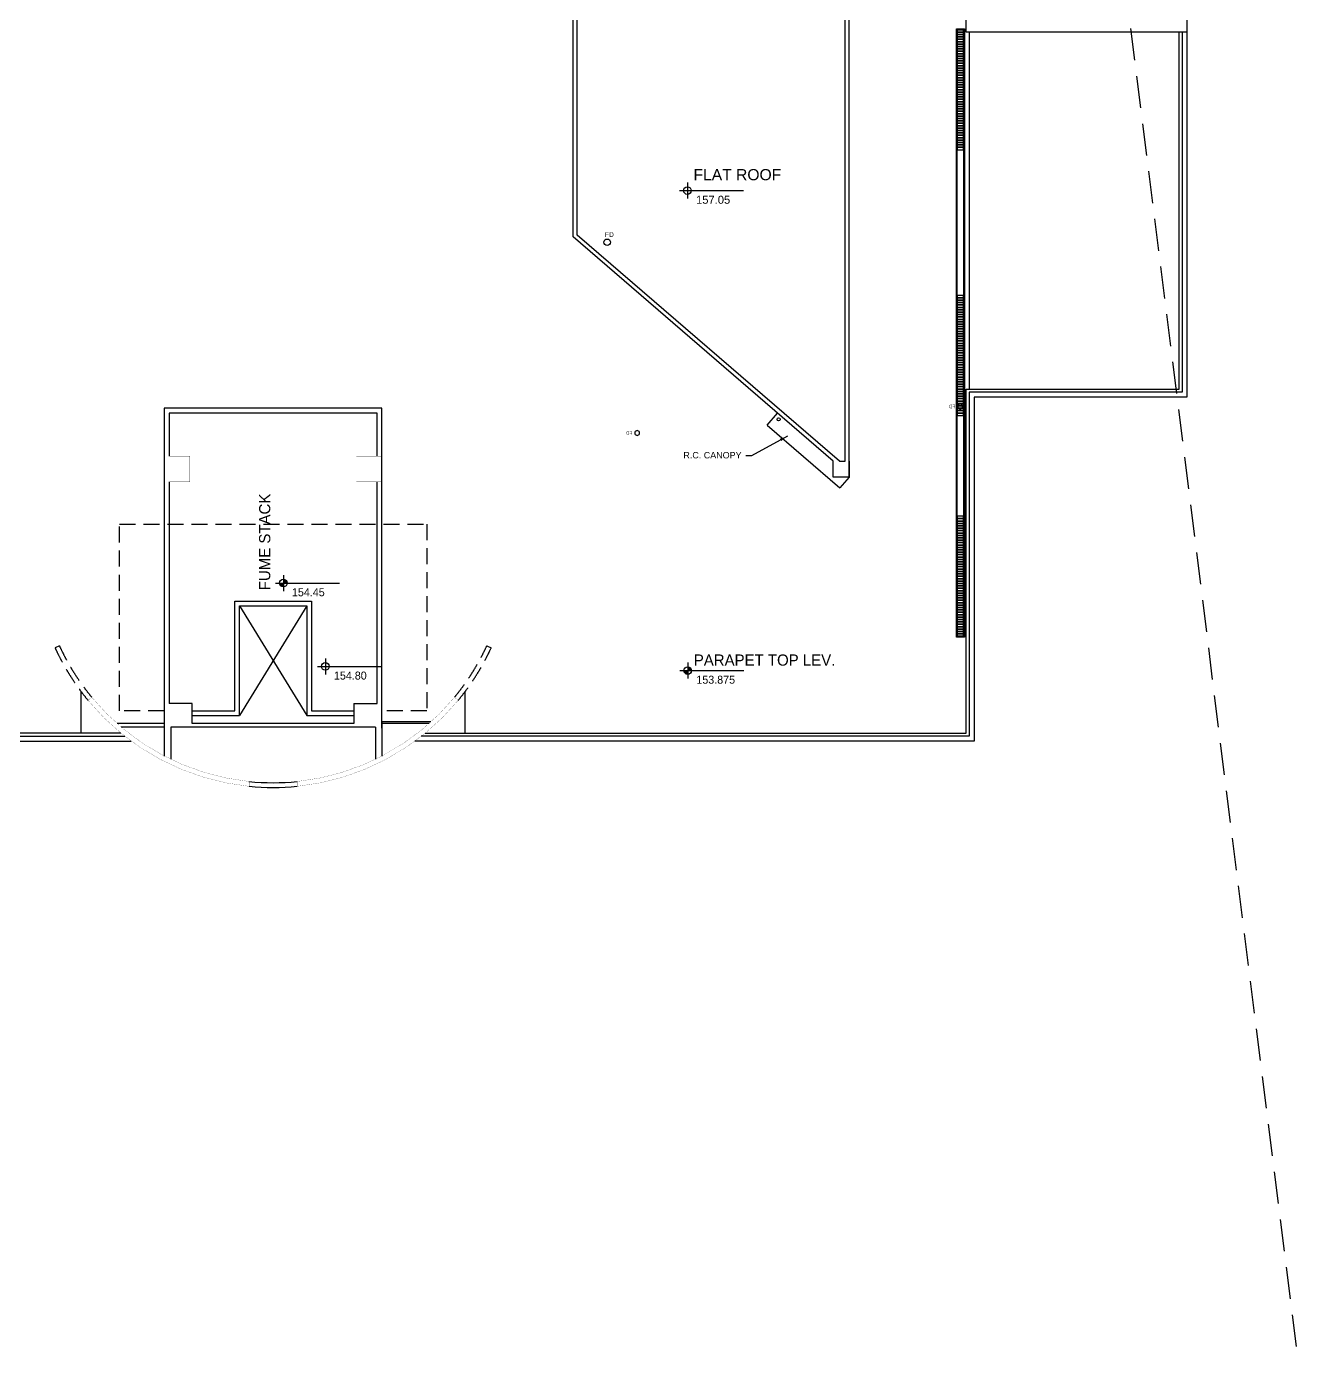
# Model space of a CAD drawing. Header units: millimetres. Extents: x -68474 to 329073, y -131063 to 73864.
# Drawn here: x 100294 to 139976, y -131038 to -89675 of the extents above; entities that cross this region are included whole.
import ezdxf

# ---------------------------------------------------------------- set-up
doc = ezdxf.new("R2010")
doc.units = ezdxf.units.MM
doc.header["$LTSCALE"] = 2000
doc.header["$MEASUREMENT"] = 0
doc.linetypes.add('DASHED', pattern=[0.75, 0.5, -0.25])
doc.linetypes.add('s5157a$0$HIDDEN', pattern=[0.375, 0.25, -0.125])
for name, color, linetype in [('AR-ROOM', 15, 'Continuous'), ('AR-WALL', 137, 'Continuous'), ('PDR51', 4, 'Continuous')]:
    doc.layers.add(name, color=color, linetype=linetype)
doc.styles.add('ROMANS', font='romans')
doc.styles.add('s5157a$0$STANDARD', font='txt')
doc.styles.get("Standard").update_dxf_attribs({"font": 'arial.ttf'})
doc.dimstyles.new('DIM-100', dxfattribs={"dimscale": 100, "dimtxt": 2, "dimasz": 2.5, "dimexe": 1, "dimexo": 2, "dimgap": 1, "dimtad": 1, "dimdec": 0, "dimdsep": 46, "dimtxsty": 'ROMANS', "dimblk1": 'OBLIQUE', "dimblk2": 'OBLIQUE', "dimsah": 1, "dimcen": 1, "dimdle": 1, "dimclrd": 256, "dimclre": 256, "dimclrt": 2, "dimadec": 0, "dimazin": 0, "dimtfac": 1, "dimtdec": 0, "dimtix": 1, "dimtmove": 2, "dimatfit": 3, "dimfxl": 1, "dimtolj": 1, "dimlwd": -1, "dimlwe": -1, "dimarcsym": 0})

# ---------------------------------------------------------------- blocks, each defined once
blk = doc.blocks.new('_Oblique')
at = {"color": 0, "linetype": 'ByBlock', "lineweight": -2}
blk.add_line((-0.5, -0.5), (0.5, 0.5), dxfattribs=at)

msp = doc.modelspace()

# ---------------------------------------------------------------- linework, layer by layer
at = {"layer": 'AR-ROOM'}
for p, q in [((120944, -94551.4), (120944, -95051.4)), ((120694, -94801.4), (122694, -94801.4))]:
    msp.add_line(p, q, dxfattribs=at)
msp.add_circle((120944, -94801.4), 120, dxfattribs=at)
at = {"layer": 'AR-WALL', "linetype": 'DASHED'}
msp.add_line((129750, -49550), (139976.3, -131037.5), dxfattribs=at)
at = {"layer": 'AR-WALL', "linetype": 'Continuous'}
for p, q in [((136550.2, -72749.8), (136550.2, -89849.5)), ((129749.9, -89849.5), (129749.7, -101005)), ((136304.5, -101005), (136305.2, -89849.5)), ((136400.2, -89850), (136399.5, -101100)), ((129655, -111755), (129655, -101005)), ((129655, -101005), (136304.5, -101005)), ((136399.5, -101100), (129750, -101100)), ((129750, -101100), (129750, -111850)), ((102000.1, -111750), (102000.1, -110450)), ((105475.2, -111450), (105475.2, -110825)), ((110525.2, -110825), (110525.2, -111450)), ((114000.1, -111750), (114000.1, -110450)), ((104600.2, -111450), (103124.4, -111450)), ((104600.2, -111559.6), (103250.9, -111559.6)), ((104800, -111559.6), (104800, -112566.8)), ((111200, -111559.6), (104800, -111559.6)), ((110525.2, -111450), (105475.2, -111450)), ((111200, -111559.6), (111200, -112566.8)), ((112875.8, -111450), (111400, -111450)), ((111400.2, -111559.6), (111400, -111559.6)), ((129750, -111850), (112630.4, -111850)), ((112755.1, -111755), (129655, -111755))]:
    msp.add_line(p, q, dxfattribs=at)
at = {"layer": 'AR-WALL'}
for p, q in [((117375.1, -96249.9), (117375.1, -86637.4)), ((117500.1, -96192.6), (117500.1, -86637.4)), ((125875.1, -103250), (125875.1, -88774.9)), ((126000.1, -103750), (126000.1, -88649.9)), ((125500.1, -103250), (117375.1, -96249.9)), ((125691.6, -103250), (117500.1, -96192.6)), ((123435.5, -102131.2), (123761.8, -101752.4)), ((123435.5, -102131.2), (125708, -104089.1)), ((125500.1, -103750), (125500.1, -103250)), ((125691.6, -103250), (125875.1, -103250)), ((126000.1, -103250), (126000.1, -103750)), ((126000.1, -103750), (125500.1, -103750)), ((126000.1, -103750), (125708, -104089.1)), ((108069.5, -107063.4), (110069.5, -107063.4)), ((108319.5, -106813.4), (108319.5, -107313.4)), ((109631.8, -109416.1), (109631.8, -109916.1)), ((120954.9, -109545.5), (120954.9, -110045.5)), ((109381.8, -109666.1), (111381.8, -109666.1)), ((120704.9, -109795.5), (122704.9, -109795.5)), ((105475.2, -110825), (104750.2, -110825)), ((110525.2, -110825), (111250.2, -110825))]:
    msp.add_line(p, q, dxfattribs=at)
at = {"layer": 'AR-WALL', "linetype": 's5157a$0$HIDDEN'}
for p, q in [((101322.3, -109020.7), (101186, -109083.4)), ((114677.9, -109020.8), (114814.2, -109083.5))]:
    msp.add_line(p, q, dxfattribs=at)
at = {"layer": 'AR-WALL', "linetype": 'Continuous'}
for points in [[(136550.2, -89849.5), (129650, -89849.5), (129650, -86612.4)], [(79450.4, -90150), (79450.4, -101250), (86100.2, -101250), (86100.2, -112000), (103567.5, -112000)], [(103245.1, -111755), (86345.2, -111755), (86345.2, -101005), (79695.4, -101005), (79695.4, -90245), (85015.2, -90245), (85015.2, -90150), (79600.4, -90150), (79600.4, -101100), (86250.2, -101100), (86250.2, -111850), (103369.8, -111850)], [(136550.2, -89850), (136549.5, -101250), (129900, -101250), (129900, -112000), (112432.7, -112000)], [(111400.2, -111600), (111400.2, -101600), (104600.2, -101600), (104600.2, -112466.4)], [(111250.2, -103100), (111250.2, -101750), (104750.2, -101750), (104750.2, -103100)], [(104750.2, -103900), (104750.2, -110825)], [(111250.2, -110825), (111250.2, -103900)], [(105475.2, -111050), (106800.2, -111050), (106800.2, -107625), (109200.2, -107625), (109200.2, -111050), (110525.2, -111050)], [(105475.2, -111200), (106950.2, -111200), (106950.2, -107775), (109050.2, -107775), (109050.2, -111200), (110525.2, -111200)], [(112931.4, -111400), (111400, -111400), (111400, -112466.3)]]:
    msp.add_lwpolyline(points, dxfattribs=at)
for points in [[(129575, -89775), (129375, -89775), (129375, -89850), (129575, -89850)], [(129575, -89775), (129375, -89775), (129375, -89850), (129575, -89850)], [(129575, -89850), (129375, -89850), (129375, -89925), (129575, -89925)], [(129575, -89925), (129375, -89925), (129375, -90000), (129575, -90000)], [(129575, -90000), (129375, -90000), (129375, -90075), (129575, -90075)], [(129575, -90075), (129375, -90075), (129375, -90150), (129575, -90150)], [(129575, -90150), (129375, -90150), (129375, -90225), (129575, -90225)], [(129575, -90225), (129375, -90225), (129375, -90300), (129575, -90300)], [(129575, -90300), (129375, -90300), (129375, -90375), (129575, -90375)], [(129575, -90375), (129375, -90375), (129375, -90450), (129575, -90450)], [(129575, -90450), (129375, -90450), (129375, -90525), (129575, -90525)], [(129575, -90525), (129375, -90525), (129375, -90600), (129575, -90600)], [(129575, -90600), (129375, -90600), (129375, -90675), (129575, -90675)]]:
    msp.add_lwpolyline(points, close=True, dxfattribs=at)
at = {"layer": 'AR-WALL', "linetype": 'Continuous', "const_width": 5}
for points in [[(104750.2, -103900), (105400.2, -103900), (105400.2, -103100), (104750.2, -103100)], [(111250.2, -103100), (110600.2, -103100), (110600.2, -103900), (111250.2, -103900)], [(102218.5, -110727.4), (102334.2, -110631.8)], [(113781.7, -110727.4), (113666, -110631.8)], [(107250.1, -113412.4), (107250.1, -113261.6)], [(108750.1, -113412.4), (108750.1, -113261.6)]]:
    msp.add_lwpolyline(points, dxfattribs=at)
msp.add_lwpolyline([(110600.2, -103900), (111400, -103900), (111400, -103100), (110600.2, -103100)], close=True, dxfattribs=at)
at = {"layer": 'AR-WALL', "linetype": 's5157a$0$HIDDEN'}
msp.add_lwpolyline([(104600.2, -111050), (103200.2, -111050), (103200.2, -105225), (112800.2, -105225), (112800.2, -111050), (111400.2, -111050)], dxfattribs=at)
at = {"layer": 'AR-WALL', "linetype": 'Continuous', "const_width": 5}
for points in [[(102218.5, -110727.4, 0.197523), (107250.1, -113412.4, 0.197523)], [(102334.2, -110631.8, 0.196989), (107250.1, -113261.6, 0.196989)], [(108750.1, -113261.6, 0.196989), (113666, -110631.8, 0.196989)], [(108750.1, -113412.4, 0.197523), (113781.7, -110727.4, 0.197523)]]:
    msp.add_lwpolyline(points, format="xyb", dxfattribs=at)
at = {"layer": 'AR-WALL'}
for centre, radius in [((123795.5, -101949), 50), ((108319.5, -107063.4), 120), ((109631.8, -109666.1), 120), ((120954.9, -109795.5), 120)]:
    msp.add_circle(centre, radius, dxfattribs=at)
at = {"layer": 'AR-WALL', "linetype": 's5157a$0$HIDDEN'}
for radius, start, end in [(7500, 204.69527, 219.5673), (7350, 204.69464, 219.56733), (7350, 320.43268, 335.30457), (7500, 320.4327, 335.30447)]:
    msp.add_arc((108000.1, -105950), radius, start, end, dxfattribs=at)
at = {"layer": 'AR-WALL', "linetype": 'Continuous'}
for centre, radius, start, end in [((108000, -105950.2), 7350, 264.10383, 275.89775), ((108000.1, -105950), 7500, 264.26083, 275.73917)]:
    msp.add_arc(centre, radius, start, end, dxfattribs=at)
msp.add_ellipse((118438, -96415), major_axis=(0, 100), ratio=1, start_param=3.9269908, end_param=10.2101761, dxfattribs=at)
for points in [[(108199.5, -107063.4), (108234.7, -107148.2), (108319.5, -107063.4)], [(108319.5, -107183.4), (108319.5, -107063.4), (108234.7, -107148.2)], [(108319.5, -106943.4), (108319.5, -107063.4), (108404.4, -106978.5)], [(108439.5, -107063.4), (108404.4, -106978.5), (108319.5, -107063.4)], [(120834.9, -109795.5), (120870.1, -109880.4), (120954.9, -109795.5)], [(120954.9, -109915.5), (120954.9, -109795.5), (120870.1, -109880.4)], [(120954.9, -109675.5), (120954.9, -109795.5), (121039.8, -109710.7)], [(121074.9, -109795.5), (121039.8, -109710.7), (120954.9, -109795.5)]]:
    msp.add_solid(points, dxfattribs=at)
at = {"layer": 'PDR51', "linetype": 'Continuous'}
for p, q in [((106950.2, -107775), (109050.2, -111200)), ((109050.2, -107775), (106950.2, -111200))]:
    msp.add_line(p, q, dxfattribs=at)
for points in [[(129600, -108750), (129350, -108750), (129350, -89750), (129600, -89750)], [(129575, -108725), (129375, -108725), (129375, -89775), (129575, -89775)], [(129575, -90675), (129375, -90675), (129375, -90750), (129575, -90750)], [(129575, -90750), (129375, -90750), (129375, -90825), (129575, -90825)], [(129575, -90825), (129375, -90825), (129375, -90900), (129575, -90900)], [(129575, -90900), (129375, -90900), (129375, -90975), (129575, -90975)], [(129575, -90975), (129375, -90975), (129375, -91050), (129575, -91050)], [(129575, -91050), (129375, -91050), (129375, -91125), (129575, -91125)], [(129575, -91125), (129375, -91125), (129375, -91200), (129575, -91200)], [(129575, -91200), (129375, -91200), (129375, -91275), (129575, -91275)], [(129575, -91275), (129375, -91275), (129375, -91350), (129575, -91350)], [(129575, -91350), (129375, -91350), (129375, -91425), (129575, -91425)], [(129575, -91425), (129375, -91425), (129375, -91500), (129575, -91500)], [(129575, -91500), (129375, -91500), (129375, -91575), (129575, -91575)], [(129575, -91575), (129375, -91575), (129375, -91650), (129575, -91650)], [(129575, -91650), (129375, -91650), (129375, -91725), (129575, -91725)], [(129575, -91725), (129375, -91725), (129375, -91800), (129575, -91800)], [(129575, -91800), (129375, -91800), (129375, -91875), (129575, -91875)], [(129575, -91875), (129375, -91875), (129375, -91950), (129575, -91950)], [(129575, -91950), (129375, -91950), (129375, -92025), (129575, -92025)], [(129575, -92025), (129375, -92025), (129375, -92100), (129575, -92100)], [(129575, -92100), (129375, -92100), (129375, -92175), (129575, -92175)], [(129575, -92175), (129375, -92175), (129375, -92250), (129575, -92250)], [(129575, -92250), (129375, -92250), (129375, -92325), (129575, -92325)], [(129575, -92325), (129375, -92325), (129375, -92400), (129575, -92400)], [(129575, -92400), (129375, -92400), (129375, -92475), (129575, -92475)], [(129575, -92475), (129375, -92475), (129375, -92550), (129575, -92550)], [(129575, -92550), (129375, -92550), (129375, -92625), (129575, -92625)], [(129575, -92625), (129375, -92625), (129375, -92700), (129575, -92700)], [(129575, -92700), (129375, -92700), (129375, -92775), (129575, -92775)], [(129575, -92775), (129375, -92775), (129375, -92850), (129575, -92850)], [(129575, -92850), (129375, -92850), (129375, -92925), (129575, -92925)], [(129575, -92925), (129375, -92925), (129375, -93000), (129575, -93000)], [(129575, -93000), (129375, -93000), (129375, -93075), (129575, -93075)], [(129575, -93075), (129375, -93075), (129375, -93150), (129575, -93150)], [(129575, -93150), (129375, -93150), (129375, -93225), (129575, -93225)], [(129575, -93225), (129375, -93225), (129375, -93300), (129575, -93300)], [(129575, -93300), (129375, -93300), (129375, -93375), (129575, -93375)], [(129575, -93375), (129375, -93375), (129375, -93450), (129575, -93450)], [(129575, -93450), (129375, -93450), (129375, -93525), (129575, -93525)], [(129575, -98075), (129375, -98075), (129375, -98150), (129575, -98150)], [(129575, -98150), (129375, -98150), (129375, -98225), (129575, -98225)], [(129575, -98225), (129375, -98225), (129375, -98300), (129575, -98300)], [(129575, -98300), (129375, -98300), (129375, -98375), (129575, -98375)], [(129575, -98375), (129375, -98375), (129375, -98450), (129575, -98450)], [(129575, -98450), (129375, -98450), (129375, -98525), (129575, -98525)], [(129575, -98525), (129375, -98525), (129375, -98600), (129575, -98600)], [(129575, -98600), (129375, -98600), (129375, -98675), (129575, -98675)], [(129575, -98675), (129375, -98675), (129375, -98750), (129575, -98750)], [(129575, -98750), (129375, -98750), (129375, -98825), (129575, -98825)], [(129575, -98825), (129375, -98825), (129375, -98900), (129575, -98900)], [(129575, -98900), (129375, -98900), (129375, -98975), (129575, -98975)], [(129575, -98975), (129375, -98975), (129375, -99050), (129575, -99050)], [(129575, -99050), (129375, -99050), (129375, -99125), (129575, -99125)], [(129575, -99125), (129375, -99125), (129375, -99200), (129575, -99200)], [(129575, -99200), (129375, -99200), (129375, -99275), (129575, -99275)], [(129575, -99275), (129375, -99275), (129375, -99350), (129575, -99350)], [(129575, -99350), (129375, -99350), (129375, -99425), (129575, -99425)], [(129575, -99425), (129375, -99425), (129375, -99500), (129575, -99500)], [(129575, -99500), (129375, -99500), (129375, -99575), (129575, -99575)], [(129575, -99575), (129375, -99575), (129375, -99650), (129575, -99650)], [(129575, -99650), (129375, -99650), (129375, -99725), (129575, -99725)], [(129575, -99725), (129375, -99725), (129375, -99800), (129575, -99800)], [(129575, -99800), (129375, -99800), (129375, -99875), (129575, -99875)], [(129575, -99875), (129375, -99875), (129375, -99950), (129575, -99950)], [(129575, -99950), (129375, -99950), (129375, -100025), (129575, -100025)], [(129575, -100025), (129375, -100025), (129375, -100100), (129575, -100100)], [(129575, -100100), (129375, -100100), (129375, -100175), (129575, -100175)], [(129575, -100175), (129375, -100175), (129375, -100250), (129575, -100250)], [(129575, -100250), (129375, -100250), (129375, -100325), (129575, -100325)], [(129575, -100325), (129375, -100325), (129375, -100400), (129575, -100400)], [(129575, -100400), (129375, -100400), (129375, -100475), (129575, -100475)], [(129575, -100475), (129375, -100475), (129375, -100550), (129575, -100550)], [(129575, -100550), (129375, -100550), (129375, -100625), (129575, -100625)], [(129575, -100625), (129375, -100625), (129375, -100700), (129575, -100700)], [(129575, -100700), (129375, -100700), (129375, -100775), (129575, -100775)], [(129575, -100775), (129375, -100775), (129375, -100850), (129575, -100850)], [(129575, -100850), (129375, -100850), (129375, -100925), (129575, -100925)], [(129575, -100925), (129375, -100925), (129375, -101000), (129575, -101000)], [(129575, -101000), (129375, -101000), (129375, -101075), (129575, -101075)], [(129575, -101075), (129375, -101075), (129375, -101150), (129575, -101150)], [(129575, -101150), (129375, -101150), (129375, -101225), (129575, -101225)], [(129575, -101225), (129375, -101225), (129375, -101300), (129575, -101300)], [(129575, -101300), (129375, -101300), (129375, -101375), (129575, -101375)], [(129575, -101375), (129375, -101375), (129375, -101450), (129575, -101450)], [(129575, -101450), (129375, -101450), (129375, -101525), (129575, -101525)], [(129575, -101525), (129375, -101525), (129375, -101600), (129575, -101600)], [(129575, -101600), (129375, -101600), (129375, -101675), (129575, -101675)], [(129575, -101675), (129375, -101675), (129375, -101750), (129575, -101750)], [(129575, -101750), (129375, -101750), (129375, -101825), (129575, -101825)], [(129575, -104975), (129375, -104975), (129375, -105050), (129575, -105050)], [(129575, -105050), (129375, -105050), (129375, -105125), (129575, -105125)], [(129575, -105125), (129375, -105125), (129375, -105200), (129575, -105200)], [(129575, -105200), (129375, -105200), (129375, -105275), (129575, -105275)], [(129575, -105275), (129375, -105275), (129375, -105350), (129575, -105350)], [(129575, -105350), (129375, -105350), (129375, -105425), (129575, -105425)], [(129575, -105425), (129375, -105425), (129375, -105500), (129575, -105500)], [(129575, -105500), (129375, -105500), (129375, -105575), (129575, -105575)], [(129575, -105575), (129375, -105575), (129375, -105650), (129575, -105650)], [(129575, -105650), (129375, -105650), (129375, -105725), (129575, -105725)], [(129575, -105725), (129375, -105725), (129375, -105800), (129575, -105800)], [(129575, -105800), (129375, -105800), (129375, -105875), (129575, -105875)], [(129575, -105875), (129375, -105875), (129375, -105950), (129575, -105950)], [(129575, -105950), (129375, -105950), (129375, -106025), (129575, -106025)], [(129575, -106025), (129375, -106025), (129375, -106100), (129575, -106100)], [(129575, -106100), (129375, -106100), (129375, -106175), (129575, -106175)], [(129575, -106175), (129375, -106175), (129375, -106250), (129575, -106250)], [(129575, -106250), (129375, -106250), (129375, -106325), (129575, -106325)], [(129575, -106325), (129375, -106325), (129375, -106400), (129575, -106400)], [(129575, -106400), (129375, -106400), (129375, -106475), (129575, -106475)], [(129575, -106475), (129375, -106475), (129375, -106550), (129575, -106550)], [(129575, -106550), (129375, -106550), (129375, -106625), (129575, -106625)], [(129575, -106625), (129375, -106625), (129375, -106700), (129575, -106700)], [(129575, -106700), (129375, -106700), (129375, -106775), (129575, -106775)], [(129575, -106775), (129375, -106775), (129375, -106850), (129575, -106850)], [(129575, -106850), (129375, -106850), (129375, -106925), (129575, -106925)], [(129575, -106925), (129375, -106925), (129375, -107000), (129575, -107000)], [(129575, -107000), (129375, -107000), (129375, -107075), (129575, -107075)], [(129575, -107075), (129375, -107075), (129375, -107150), (129575, -107150)], [(129575, -107150), (129375, -107150), (129375, -107225), (129575, -107225)], [(129575, -107225), (129375, -107225), (129375, -107300), (129575, -107300)], [(129575, -107300), (129375, -107300), (129375, -107375), (129575, -107375)], [(129575, -107375), (129375, -107375), (129375, -107450), (129575, -107450)], [(129575, -107450), (129375, -107450), (129375, -107525), (129575, -107525)], [(129575, -107525), (129375, -107525), (129375, -107600), (129575, -107600)], [(129575, -107600), (129375, -107600), (129375, -107675), (129575, -107675)], [(129575, -107675), (129375, -107675), (129375, -107750), (129575, -107750)], [(129575, -107750), (129375, -107750), (129375, -107825), (129575, -107825)], [(129575, -107825), (129375, -107825), (129375, -107900), (129575, -107900)], [(129575, -107900), (129375, -107900), (129375, -107975), (129575, -107975)], [(129575, -107975), (129375, -107975), (129375, -108050), (129575, -108050)], [(129575, -108050), (129375, -108050), (129375, -108125), (129575, -108125)], [(129575, -108125), (129375, -108125), (129375, -108200), (129575, -108200)], [(129575, -108200), (129375, -108200), (129375, -108275), (129575, -108275)], [(129575, -108275), (129375, -108275), (129375, -108350), (129575, -108350)], [(129575, -108350), (129375, -108350), (129375, -108425), (129575, -108425)], [(129575, -108425), (129375, -108425), (129375, -108500), (129575, -108500)], [(129575, -108500), (129375, -108500), (129375, -108575), (129575, -108575)], [(129575, -108575), (129375, -108575), (129375, -108650), (129575, -108650)], [(129575, -108650), (129375, -108650), (129375, -108725), (129575, -108725)]]:
    msp.add_lwpolyline(points, close=True, dxfattribs=at)
at = {"layer": 'PDR51', "linetype": 'Continuous', "extrusion": (0, 0, -1)}
for centre in [(129469.5, -101545.6), (119374.9, -102374.9)]:
    msp.add_ellipse(centre, major_axis=(-53, 53), ratio=1, start_param=5.497787143781951, end_param=11.78097245096154, dxfattribs=at)

# ---------------------------------------------------------------- texts
at = {"layer": 'AR-ROOM'}
msp.add_text('R.C. CANOPY', height=200, dxfattribs=at).set_placement((120819.8, -103167.9))
at = {"layer": 'AR-ROOM', "attachment_point": 1}
for s, insert, char_height, width in [('FLAT ROOF', (121133.7, -94128.9), 350, 8632), ('157.05', (121214, -94962.6), 250, 2602)]:
    msp.add_mtext(s, dxfattribs=dict(at, insert=insert, char_height=char_height, width=width))
at = {"layer": 'AR-WALL', "linetype": 'Continuous', "width": 0.8}
msp.add_text('FD', height=150, dxfattribs=at).set_placement((118366.6, -96250.9))
at = {"layer": 'AR-WALL', "insert": (107916.8, -107286.3), "char_height": 350, "width": 5069, "attachment_point": 7, "rotation": 90, "style": 's5157a$0$STANDARD'}
msp.add_mtext('FUME STACK', dxfattribs=at)
at = {"layer": 'AR-WALL', "attachment_point": 1, "style": 's5157a$0$STANDARD'}
for s, insert, char_height, width in [('154.45', (108589.4, -107224.6), 250, 2602), ('PARAPET TOP LEV.', (121144.6, -109292.5), 350, 8632), ('154.80', (109901.7, -109827.3), 250, 2602), ('153.875', (121224.8, -109956.7), 250, 2602)]:
    msp.add_mtext(s, dxfattribs=dict(at, insert=insert, char_height=char_height, width=width))
at = {"layer": 'PDR51', "linetype": 'Continuous', "style": 's5157a$0$STANDARD', "text_generation_flag": 4, "width": 0.8}
for p in [(129319.5, -101601.9), (119224.9, -102431.2)]:
    msp.add_text('FD', height=112.5, rotation=180, dxfattribs=at).set_placement(p)

# ---------------------------------------------------------------- leaders
at = {"layer": 'AR-ROOM'}
msp.add_leader([(124073.7, -102471.3), (122950.2, -103083.7), (122768.7, -103083.7)], dimstyle='DIM-100', dxfattribs=at)

doc.saveas('drawing.dxf')
